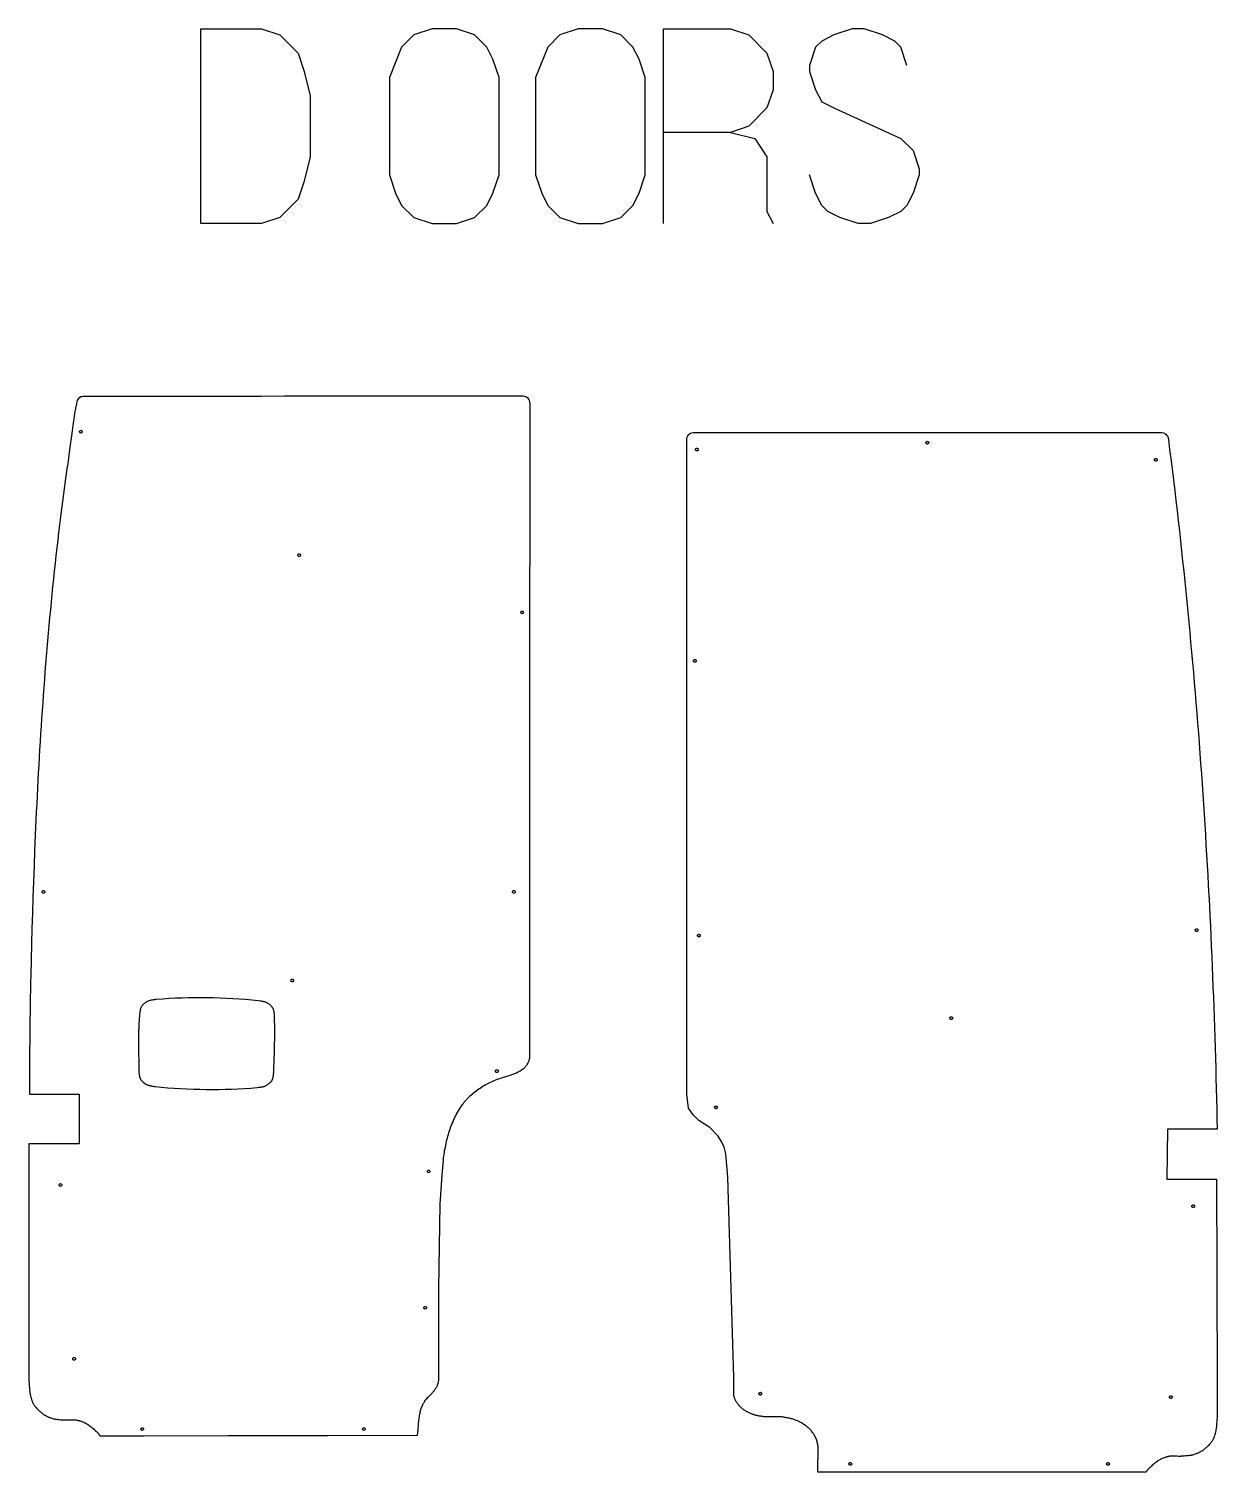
# Model space of a CAD drawing. Extents: x -900 to 7408, y -3188 to 1710.
# Drawn here: x 5665 to 7408, y -837 to 1280 of the extents above; entities that cross this region are included whole.
import ezdxf

# ---------------------------------------------------------------- set-up
doc = ezdxf.new("R2010")
doc.units = 0
doc.layers.add('Default_Layer', color=1, linetype='CONTINUOUS')

msp = doc.modelspace()

# ---------------------------------------------------------------- linework, layer by layer
at = {"layer": 'Default_Layer'}
for points in [[(5917, 994.2), (5917, 1279.9), (6006.3, 1279.9), (6033.1, 1271), (6059.9, 1244.2), (6068.8, 1217.4), (6077.7, 1181.7), (6077.7, 1092.4), (6068.8, 1056.7), (6059.9, 1029.9), (6033.1, 1003.1), (6006.3, 994.2), (5917, 994.2)], [(6354.5, 1208.5), (6345.6, 1235.3), (6336.7, 1253.2), (6318.8, 1271), (6292, 1279.9), (6256.3, 1279.9), (6229.5, 1271), (6211.7, 1253.2), (6193.8, 1208.5), (6193.8, 1065.6), (6202.7, 1038.8), (6211.7, 1021), (6229.5, 1003.1), (6256.3, 994.2), (6292, 994.2), (6318.8, 1003.1), (6336.7, 1021), (6345.6, 1038.8), (6354.5, 1065.6), (6354.5, 1208.5)], [(6568.9, 1208.5), (6559.9, 1235.3), (6551, 1253.2), (6533.1, 1271), (6506.3, 1279.9), (6470.6, 1279.9), (6443.8, 1271), (6426, 1253.2), (6408.1, 1208.5), (6408.1, 1065.6), (6417.1, 1038.8), (6426, 1021), (6443.8, 1003.1), (6470.6, 994.2), (6506.3, 994.2), (6533.1, 1003.1), (6551, 1021), (6559.9, 1038.8), (6568.9, 1065.6), (6568.9, 1208.5)], [(6642.7, 662.9), (6642.7, 663.1), (6642.8, 663.3), (6642.8, 663.5), (6642.9, 663.6), (6643, 663.8), (6643.1, 664), (6643.2, 664.1), (6643.3, 664.3), (6643.4, 664.4), (6643.6, 664.5), (6643.8, 664.6), (6643.9, 664.7), (6644.1, 664.8), (6644.3, 664.8), (6644.5, 664.9), (6644.7, 664.9), (6644.9, 664.9), (6645.1, 664.8), (6645.3, 664.8), (6645.5, 664.7), (6645.7, 664.6), (6645.8, 664.5), (6646, 664.4), (6646.1, 664.3), (6646.3, 664.1), (6646.4, 664), (6646.5, 663.8), (6646.6, 663.6), (6646.6, 663.5), (6646.7, 663.3), (6646.7, 663.1), (6646.7, 662.9), (6646.7, 662.7), (6646.7, 662.5), (6646.6, 662.3), (6646.6, 662.1), (6646.5, 661.9), (6646.4, 661.7), (6646.3, 661.6), (6646.1, 661.5), (6646, 661.3), (6645.8, 661.2), (6645.7, 661.1), (6645.5, 661), (6645.3, 661), (6645.1, 660.9), (6644.9, 660.9), (6644.7, 660.9), (6644.5, 660.9), (6644.3, 660.9), (6644.1, 661), (6643.9, 661), (6643.8, 661.1), (6643.6, 661.2), (6643.4, 661.3), (6643.3, 661.5), (6643.2, 661.6), (6643.1, 661.7), (6643, 661.9), (6642.9, 662.1), (6642.8, 662.3), (6642.8, 662.5), (6642.7, 662.7), (6642.7, 662.9)], [(6980.7, 672.9), (6980.7, 673.1), (6980.8, 673.3), (6980.8, 673.5), (6980.9, 673.6), (6981, 673.8), (6981.1, 674), (6981.2, 674.1), (6981.3, 674.3), (6981.4, 674.4), (6981.6, 674.5), (6981.8, 674.6), (6981.9, 674.7), (6982.1, 674.8), (6982.3, 674.8), (6982.5, 674.9), (6982.7, 674.9), (6982.9, 674.9), (6983.1, 674.8), (6983.3, 674.8), (6983.5, 674.7), (6983.7, 674.6), (6983.8, 674.5), (6984, 674.4), (6984.1, 674.3), (6984.3, 674.1), (6984.4, 674), (6984.5, 673.8), (6984.6, 673.6), (6984.6, 673.5), (6984.7, 673.3), (6984.7, 673.1), (6984.7, 672.9), (6984.7, 672.7), (6984.7, 672.5), (6984.6, 672.3), (6984.6, 672.1), (6984.5, 671.9), (6984.4, 671.7), (6984.3, 671.6), (6984.1, 671.5), (6984, 671.3), (6983.8, 671.2), (6983.7, 671.1), (6983.5, 671), (6983.3, 671), (6983.1, 670.9), (6982.9, 670.9), (6982.7, 670.9), (6982.5, 670.9), (6982.3, 670.9), (6982.1, 671), (6981.9, 671), (6981.8, 671.1), (6981.6, 671.2), (6981.4, 671.3), (6981.3, 671.5), (6981.2, 671.6), (6981.1, 671.7), (6981, 671.9), (6980.9, 672.1), (6980.8, 672.3), (6980.8, 672.5), (6980.7, 672.7), (6980.7, 672.9)], [(7315.7, 647.9), (7315.7, 648.1), (7315.8, 648.3), (7315.8, 648.5), (7315.9, 648.6), (7316, 648.8), (7316.1, 649), (7316.2, 649.1), (7316.3, 649.3), (7316.4, 649.4), (7316.6, 649.5), (7316.8, 649.6), (7316.9, 649.7), (7317.1, 649.8), (7317.3, 649.8), (7317.5, 649.9), (7317.7, 649.9), (7317.9, 649.9), (7318.1, 649.8), (7318.3, 649.8), (7318.5, 649.7), (7318.7, 649.6), (7318.8, 649.5), (7319, 649.4), (7319.1, 649.3), (7319.3, 649.1), (7319.4, 649), (7319.5, 648.8), (7319.6, 648.6), (7319.6, 648.5), (7319.7, 648.3), (7319.7, 648.1), (7319.7, 647.9), (7319.7, 647.7), (7319.7, 647.5), (7319.6, 647.3), (7319.6, 647.1), (7319.5, 646.9), (7319.4, 646.7), (7319.3, 646.6), (7319.1, 646.5), (7319, 646.3), (7318.8, 646.2), (7318.7, 646.1), (7318.5, 646), (7318.3, 646), (7318.1, 645.9), (7317.9, 645.9), (7317.7, 645.9), (7317.5, 645.9), (7317.3, 645.9), (7317.1, 646), (7316.9, 646), (7316.8, 646.1), (7316.6, 646.2), (7316.4, 646.3), (7316.3, 646.5), (7316.2, 646.6), (7316.1, 646.7), (7316, 646.9), (7315.9, 647.1), (7315.8, 647.3), (7315.8, 647.5), (7315.7, 647.7), (7315.7, 647.9)], [(6639.7, 352.9), (6639.7, 353.1), (6639.8, 353.3), (6639.8, 353.5), (6639.9, 353.6), (6640, 353.8), (6640.1, 354), (6640.2, 354.1), (6640.3, 354.3), (6640.4, 354.4), (6640.6, 354.5), (6640.8, 354.6), (6640.9, 354.7), (6641.1, 354.8), (6641.3, 354.8), (6641.5, 354.9), (6641.7, 354.9), (6641.9, 354.9), (6642.1, 354.8), (6642.3, 354.8), (6642.5, 354.7), (6642.7, 354.6), (6642.8, 354.5), (6643, 354.4), (6643.1, 354.3), (6643.3, 354.1), (6643.4, 354), (6643.5, 353.8), (6643.6, 353.6), (6643.6, 353.5), (6643.7, 353.3), (6643.7, 353.1), (6643.7, 352.9), (6643.7, 352.7), (6643.7, 352.5), (6643.6, 352.3), (6643.6, 352.1), (6643.5, 351.9), (6643.4, 351.7), (6643.3, 351.6), (6643.1, 351.5), (6643, 351.3), (6642.8, 351.2), (6642.7, 351.1), (6642.5, 351), (6642.3, 351), (6642.1, 350.9), (6641.9, 350.9), (6641.7, 350.9), (6641.5, 350.9), (6641.3, 350.9), (6641.1, 351), (6640.9, 351), (6640.8, 351.1), (6640.6, 351.2), (6640.4, 351.3), (6640.3, 351.5), (6640.2, 351.6), (6640.1, 351.7), (6640, 351.9), (6639.9, 352.1), (6639.8, 352.3), (6639.8, 352.5), (6639.7, 352.7), (6639.7, 352.9)], [(7375.7, -42.1), (7375.7, -41.9), (7375.8, -41.7), (7375.8, -41.5), (7375.9, -41.4), (7376, -41.2), (7376.1, -41), (7376.2, -40.9), (7376.3, -40.7), (7376.4, -40.6), (7376.6, -40.5), (7376.8, -40.4), (7376.9, -40.3), (7377.1, -40.2), (7377.3, -40.2), (7377.5, -40.1), (7377.7, -40.1), (7377.9, -40.1), (7378.1, -40.2), (7378.3, -40.2), (7378.5, -40.3), (7378.7, -40.4), (7378.8, -40.5), (7379, -40.6), (7379.1, -40.7), (7379.3, -40.9), (7379.4, -41), (7379.5, -41.2), (7379.6, -41.4), (7379.6, -41.5), (7379.7, -41.7), (7379.7, -41.9), (7379.7, -42.1), (7379.7, -42.3), (7379.7, -42.5), (7379.6, -42.7), (7379.6, -42.9), (7379.5, -43.1), (7379.4, -43.3), (7379.3, -43.4), (7379.1, -43.5), (7379, -43.7), (7378.8, -43.8), (7378.7, -43.9), (7378.5, -44), (7378.3, -44), (7378.1, -44.1), (7377.9, -44.1), (7377.7, -44.1), (7377.5, -44.1), (7377.3, -44.1), (7377.1, -44), (7376.9, -44), (7376.8, -43.9), (7376.6, -43.8), (7376.4, -43.7), (7376.3, -43.5), (7376.2, -43.4), (7376.1, -43.3), (7376, -43.1), (7375.9, -42.9), (7375.8, -42.7), (7375.8, -42.5), (7375.7, -42.3), (7375.7, -42.1)], [(6645.7, -50.1), (6645.7, -49.9), (6645.8, -49.7), (6645.8, -49.5), (6645.9, -49.4), (6646, -49.2), (6646.1, -49), (6646.2, -48.9), (6646.3, -48.7), (6646.4, -48.6), (6646.6, -48.5), (6646.8, -48.4), (6646.9, -48.3), (6647.1, -48.2), (6647.3, -48.2), (6647.5, -48.1), (6647.7, -48.1), (6647.9, -48.1), (6648.1, -48.2), (6648.3, -48.2), (6648.5, -48.3), (6648.7, -48.4), (6648.8, -48.5), (6649, -48.6), (6649.1, -48.7), (6649.3, -48.9), (6649.4, -49), (6649.5, -49.2), (6649.6, -49.4), (6649.6, -49.5), (6649.7, -49.7), (6649.7, -49.9), (6649.7, -50.1), (6649.7, -50.3), (6649.7, -50.5), (6649.6, -50.7), (6649.6, -50.9), (6649.5, -51.1), (6649.4, -51.3), (6649.3, -51.4), (6649.1, -51.5), (6649, -51.7), (6648.8, -51.8), (6648.7, -51.9), (6648.5, -52), (6648.3, -52), (6648.1, -52.1), (6647.9, -52.1), (6647.7, -52.1), (6647.5, -52.1), (6647.3, -52.1), (6647.1, -52), (6646.9, -52), (6646.8, -51.9), (6646.6, -51.8), (6646.4, -51.7), (6646.3, -51.5), (6646.2, -51.4), (6646.1, -51.3), (6646, -51.1), (6645.9, -50.9), (6645.8, -50.7), (6645.8, -50.5), (6645.7, -50.3), (6645.7, -50.1)], [(7015.7, -171.1), (7015.7, -170.9), (7015.8, -170.7), (7015.8, -170.5), (7015.9, -170.4), (7016, -170.2), (7016.1, -170), (7016.2, -169.9), (7016.3, -169.7), (7016.4, -169.6), (7016.6, -169.5), (7016.8, -169.4), (7016.9, -169.3), (7017.1, -169.2), (7017.3, -169.2), (7017.5, -169.1), (7017.7, -169.1), (7017.9, -169.1), (7018.1, -169.2), (7018.3, -169.2), (7018.5, -169.3), (7018.7, -169.4), (7018.8, -169.5), (7019, -169.6), (7019.1, -169.7), (7019.3, -169.9), (7019.4, -170), (7019.5, -170.2), (7019.6, -170.4), (7019.6, -170.5), (7019.7, -170.7), (7019.7, -170.9), (7019.7, -171.1), (7019.7, -171.3), (7019.7, -171.5), (7019.6, -171.7), (7019.6, -171.9), (7019.5, -172.1), (7019.4, -172.3), (7019.3, -172.4), (7019.1, -172.5), (7019, -172.7), (7018.8, -172.8), (7018.7, -172.9), (7018.5, -173), (7018.3, -173), (7018.1, -173.1), (7017.9, -173.1), (7017.7, -173.1), (7017.5, -173.1), (7017.3, -173.1), (7017.1, -173), (7016.9, -173), (7016.8, -172.9), (7016.6, -172.8), (7016.4, -172.7), (7016.3, -172.5), (7016.2, -172.4), (7016.1, -172.3), (7016, -172.1), (7015.9, -171.9), (7015.8, -171.7), (7015.8, -171.5), (7015.7, -171.3), (7015.7, -171.1)], [(6670.7, -302.1), (6670.7, -301.9), (6670.8, -301.7), (6670.8, -301.5), (6670.9, -301.4), (6671, -301.2), (6671.1, -301), (6671.2, -300.9), (6671.3, -300.7), (6671.4, -300.6), (6671.6, -300.5), (6671.8, -300.4), (6671.9, -300.3), (6672.1, -300.2), (6672.3, -300.2), (6672.5, -300.1), (6672.7, -300.1), (6672.9, -300.1), (6673.1, -300.2), (6673.3, -300.2), (6673.5, -300.3), (6673.7, -300.4), (6673.8, -300.5), (6674, -300.6), (6674.1, -300.7), (6674.3, -300.9), (6674.4, -301), (6674.5, -301.2), (6674.6, -301.4), (6674.6, -301.5), (6674.7, -301.7), (6674.7, -301.9), (6674.7, -302.1), (6674.7, -302.3), (6674.7, -302.5), (6674.6, -302.7), (6674.6, -302.9), (6674.5, -303.1), (6674.4, -303.3), (6674.3, -303.4), (6674.1, -303.5), (6674, -303.7), (6673.8, -303.8), (6673.7, -303.9), (6673.5, -304), (6673.3, -304), (6673.1, -304.1), (6672.9, -304.1), (6672.7, -304.1), (6672.5, -304.1), (6672.3, -304.1), (6672.1, -304), (6671.9, -304), (6671.8, -303.9), (6671.6, -303.8), (6671.4, -303.7), (6671.3, -303.5), (6671.2, -303.4), (6671.1, -303.3), (6671, -303.1), (6670.9, -302.9), (6670.8, -302.7), (6670.8, -302.5), (6670.7, -302.3), (6670.7, -302.1)], [(7370.7, -447.1), (7370.7, -446.9), (7370.8, -446.7), (7370.8, -446.5), (7370.9, -446.4), (7371, -446.2), (7371.1, -446), (7371.2, -445.9), (7371.3, -445.7), (7371.4, -445.6), (7371.6, -445.5), (7371.8, -445.4), (7371.9, -445.3), (7372.1, -445.2), (7372.3, -445.2), (7372.5, -445.1), (7372.7, -445.1), (7372.9, -445.1), (7373.1, -445.2), (7373.3, -445.2), (7373.5, -445.3), (7373.7, -445.4), (7373.8, -445.5), (7374, -445.6), (7374.1, -445.7), (7374.3, -445.9), (7374.4, -446), (7374.5, -446.2), (7374.6, -446.4), (7374.6, -446.5), (7374.7, -446.7), (7374.7, -446.9), (7374.7, -447.1), (7374.7, -447.3), (7374.7, -447.5), (7374.6, -447.7), (7374.6, -447.9), (7374.5, -448.1), (7374.4, -448.3), (7374.3, -448.4), (7374.1, -448.5), (7374, -448.7), (7373.8, -448.8), (7373.7, -448.9), (7373.5, -449), (7373.3, -449), (7373.1, -449.1), (7372.9, -449.1), (7372.7, -449.1), (7372.5, -449.1), (7372.3, -449.1), (7372.1, -449), (7371.9, -449), (7371.8, -448.9), (7371.6, -448.8), (7371.4, -448.7), (7371.3, -448.5), (7371.2, -448.4), (7371.1, -448.3), (7371, -448.1), (7370.9, -447.9), (7370.8, -447.7), (7370.8, -447.5), (7370.7, -447.3), (7370.7, -447.1)], [(6735.7, -722.1), (6735.7, -721.9), (6735.8, -721.7), (6735.8, -721.5), (6735.9, -721.4), (6736, -721.2), (6736.1, -721), (6736.2, -720.9), (6736.3, -720.7), (6736.4, -720.6), (6736.6, -720.5), (6736.8, -720.4), (6736.9, -720.3), (6737.1, -720.2), (6737.3, -720.2), (6737.5, -720.1), (6737.7, -720.1), (6737.9, -720.1), (6738.1, -720.2), (6738.3, -720.2), (6738.5, -720.3), (6738.7, -720.4), (6738.8, -720.5), (6739, -720.6), (6739.1, -720.7), (6739.3, -720.9), (6739.4, -721), (6739.5, -721.2), (6739.6, -721.4), (6739.6, -721.5), (6739.7, -721.7), (6739.7, -721.9), (6739.7, -722.1), (6739.7, -722.3), (6739.7, -722.5), (6739.6, -722.7), (6739.6, -722.9), (6739.5, -723.1), (6739.4, -723.3), (6739.3, -723.4), (6739.1, -723.5), (6739, -723.7), (6738.8, -723.8), (6738.7, -723.9), (6738.5, -724), (6738.3, -724), (6738.1, -724.1), (6737.9, -724.1), (6737.7, -724.1), (6737.5, -724.1), (6737.3, -724.1), (6737.1, -724), (6736.9, -724), (6736.8, -723.9), (6736.6, -723.8), (6736.4, -723.7), (6736.3, -723.5), (6736.2, -723.4), (6736.1, -723.3), (6736, -723.1), (6735.9, -722.9), (6735.8, -722.7), (6735.8, -722.5), (6735.7, -722.3), (6735.7, -722.1)], [(7337.7, -727.1), (7337.7, -726.9), (7337.8, -726.7), (7337.8, -726.5), (7337.9, -726.4), (7338, -726.2), (7338.1, -726), (7338.2, -725.9), (7338.3, -725.7), (7338.4, -725.6), (7338.6, -725.5), (7338.8, -725.4), (7338.9, -725.3), (7339.1, -725.2), (7339.3, -725.2), (7339.5, -725.1), (7339.7, -725.1), (7339.9, -725.1), (7340.1, -725.2), (7340.3, -725.2), (7340.5, -725.3), (7340.7, -725.4), (7340.8, -725.5), (7341, -725.6), (7341.1, -725.7), (7341.3, -725.9), (7341.4, -726), (7341.5, -726.2), (7341.6, -726.4), (7341.6, -726.5), (7341.7, -726.7), (7341.7, -726.9), (7341.7, -727.1), (7341.7, -727.3), (7341.7, -727.5), (7341.6, -727.7), (7341.6, -727.9), (7341.5, -728.1), (7341.4, -728.3), (7341.3, -728.4), (7341.1, -728.5), (7341, -728.7), (7340.8, -728.8), (7340.7, -728.9), (7340.5, -729), (7340.3, -729), (7340.1, -729.1), (7339.9, -729.1), (7339.7, -729.1), (7339.5, -729.1), (7339.3, -729.1), (7339.1, -729), (7338.9, -729), (7338.8, -728.9), (7338.6, -728.8), (7338.4, -728.7), (7338.3, -728.5), (7338.2, -728.4), (7338.1, -728.3), (7338, -728.1), (7337.9, -727.9), (7337.8, -727.7), (7337.8, -727.5), (7337.7, -727.3), (7337.7, -727.1)], [(6867.7, -825.1), (6867.7, -824.9), (6867.8, -824.7), (6867.8, -824.5), (6867.9, -824.4), (6868, -824.2), (6868.1, -824), (6868.2, -823.9), (6868.3, -823.7), (6868.4, -823.6), (6868.6, -823.5), (6868.8, -823.4), (6868.9, -823.3), (6869.1, -823.2), (6869.3, -823.2), (6869.5, -823.1), (6869.7, -823.1), (6869.9, -823.1), (6870.1, -823.2), (6870.3, -823.2), (6870.5, -823.3), (6870.7, -823.4), (6870.8, -823.5), (6871, -823.6), (6871.1, -823.7), (6871.3, -823.9), (6871.4, -824), (6871.5, -824.2), (6871.6, -824.4), (6871.6, -824.5), (6871.7, -824.7), (6871.7, -824.9), (6871.7, -825.1), (6871.7, -825.3), (6871.7, -825.5), (6871.6, -825.7), (6871.6, -825.9), (6871.5, -826.1), (6871.4, -826.3), (6871.3, -826.4), (6871.1, -826.5), (6871, -826.7), (6870.8, -826.8), (6870.7, -826.9), (6870.5, -827), (6870.3, -827), (6870.1, -827.1), (6869.9, -827.1), (6869.7, -827.1), (6869.5, -827.1), (6869.3, -827.1), (6869.1, -827), (6868.9, -827), (6868.8, -826.9), (6868.6, -826.8), (6868.4, -826.7), (6868.3, -826.5), (6868.2, -826.4), (6868.1, -826.3), (6868, -826.1), (6867.9, -825.9), (6867.8, -825.7), (6867.8, -825.5), (6867.7, -825.3), (6867.7, -825.1)], [(7245.7, -825.1), (7245.7, -824.9), (7245.8, -824.7), (7245.8, -824.5), (7245.9, -824.4), (7246, -824.2), (7246.1, -824), (7246.2, -823.9), (7246.3, -823.7), (7246.4, -823.6), (7246.6, -823.5), (7246.8, -823.4), (7246.9, -823.3), (7247.1, -823.2), (7247.3, -823.2), (7247.5, -823.1), (7247.7, -823.1), (7247.9, -823.1), (7248.1, -823.2), (7248.3, -823.2), (7248.5, -823.3), (7248.7, -823.4), (7248.8, -823.5), (7249, -823.6), (7249.1, -823.7), (7249.3, -823.9), (7249.4, -824), (7249.5, -824.2), (7249.6, -824.4), (7249.6, -824.5), (7249.7, -824.7), (7249.7, -824.9), (7249.7, -825.1), (7249.7, -825.3), (7249.7, -825.5), (7249.6, -825.7), (7249.6, -825.9), (7249.5, -826.1), (7249.4, -826.3), (7249.3, -826.4), (7249.1, -826.5), (7249, -826.7), (7248.8, -826.8), (7248.7, -826.9), (7248.5, -827), (7248.3, -827), (7248.1, -827.1), (7247.9, -827.1), (7247.7, -827.1), (7247.5, -827.1), (7247.3, -827.1), (7247.1, -827), (7246.9, -827), (7246.8, -826.9), (7246.6, -826.8), (7246.4, -826.7), (7246.3, -826.5), (7246.2, -826.4), (7246.1, -826.3), (7246, -826.1), (7245.9, -825.9), (7245.8, -825.7), (7245.8, -825.5), (7245.7, -825.3), (7245.7, -825.1)]]:
    msp.add_lwpolyline(points, close=True, dxfattribs=at)
for points in [[(6595.6, 994.2), (6595.6, 1279.9), (6693.9, 1279.9), (6720.7, 1271), (6747.4, 1244.2), (6756.4, 1217.4), (6756.4, 1190.6), (6747.4, 1163.9), (6720.7, 1137.1), (6693.9, 1128.1), (6595.6, 1128.1)], [(6952.8, 1226.4), (6943.9, 1253.2), (6935, 1262.1), (6917.1, 1271), (6890.3, 1279.9), (6872.5, 1279.9), (6845.7, 1271), (6827.8, 1262.1), (6818.9, 1253.2), (6810, 1226.4), (6810, 1217.4), (6818.9, 1190.6), (6827.8, 1172.8), (6845.7, 1163.9), (6943.9, 1119.2), (6961.8, 1101.3), (6970.7, 1074.6), (6970.7, 1065.6), (6961.8, 1038.8), (6952.8, 1021), (6943.9, 1012), (6926, 1003.1), (6899.3, 994.2), (6881.4, 994.2), (6854.6, 1003.1), (6836.7, 1012), (6827.8, 1021), (6818.9, 1038.8), (6810, 1065.6)], [(6693.9, 1128.1), (6729.6, 1119.2), (6747.4, 1092.4), (6747.4, 1012), (6756.4, 994.2)]]:
    msp.add_lwpolyline(points, dxfattribs=at)
for points in [[(6266.4, -567.8), (6268.4, -444.1), (6270.9, -401.4), (6272.9, -379), (6273.2, -376.3), (6273.6, -373.6), (6274, -370.9), (6274.4, -368.3), (6274.8, -365.6), (6275.3, -362.9), (6275.8, -360.3), (6276.3, -357.6), (6276.9, -355), (6277.5, -352.3), (6278.1, -349.7), (6278.8, -347.1), (6279.5, -344.5), (6280.2, -341.9), (6281, -339.3), (6281.8, -336.7), (6282.7, -334.1), (6283.6, -331.6), (6284.5, -329.1), (6285.5, -326.6), (6286.6, -324.1), (6287.6, -321.6), (6288.8, -319.1), (6289.9, -316.7), (6291.1, -314.3), (6292.4, -311.9), (6293.7, -309.5), (6295.1, -307.1), (6296.5, -304.8), (6297.9, -302.5), (6299.4, -300.2), (6301, -298), (6301.7, -297), (6302.4, -296.1), (6303.1, -295.1), (6303.9, -294.2), (6304.6, -293.2), (6305.4, -292.3), (6306.2, -291.4), (6307, -290.5), (6307.8, -289.6), (6308.6, -288.8), (6309.4, -287.9), (6310.2, -287.1), (6311.1, -286.2), (6311.9, -285.4), (6313.6, -283.8), (6315.4, -282.2), (6317.2, -280.7), (6319, -279.2), (6320.9, -277.7), (6322.8, -276.3), (6324.7, -275), (6326.7, -273.7), (6328.7, -272.4), (6330.7, -271.2), (6332.8, -270), (6334.8, -268.8), (6336.9, -267.7), (6339, -266.6), (6341.2, -265.6), (6343.3, -264.6), (6345.5, -263.6), (6347.6, -262.7), (6349.8, -261.8), (6352, -260.9), (6354.3, -260.1), (6356.5, -259.3), (6358.7, -258.6), (6361, -257.8), (6363.2, -257.2), (6366.2, -256.3), (6369.3, -255.3), (6370.8, -254.8), (6372.4, -254.3), (6373.9, -253.8), (6375.5, -253.2), (6377, -252.6), (6378.5, -252), (6380, -251.4), (6381.4, -250.7), (6382.9, -250), (6384.3, -249.2), (6385.6, -248.5), (6386.9, -247.6), (6387.6, -247.2), (6388.2, -246.8), (6388.9, -246.3), (6389.5, -245.9), (6390.1, -245.4), (6390.7, -244.9), (6391.2, -244.4), (6391.8, -243.9), (6392.3, -243.4), (6392.9, -242.8), (6393.4, -242.3), (6393.9, -241.7), (6394.4, -241.1), (6394.8, -240.5), (6395.3, -239.9), (6395.7, -239.3), (6396.1, -238.7), (6396.5, -238), (6396.9, -237.3), (6397.3, -236.6), (6397.6, -235.9), (6397.9, -235.2), (6398.2, -234.5), (6398.5, -233.7), (6398.7, -232.9), (6399, -232.1), (6399.2, -231.3), (6399.3, -230.5), (6399.5, -229.6), (6399.6, -228.8), (6399.7, -227.9), (6399.8, -227), (6399.8, -226.9), (6399.8, 252.4), (6400, 731, 0.414237), (6390, 741), (6068.3, 741.1), (6039.8, 741), (6006, 740.9), (5967.9, 740.8), (5926.4, 740.8), (5882.5, 740.7), (5836.9, 740.7), (5790.7, 740.7), (5744.8, 740.8, 0.403969), (5734.8, 731.1), (5734.8, 730.1), (5734.1, 726.6), (5733.8, 725.6), (5733.5, 724.3), (5733.2, 722.7), (5732.8, 720.8), (5732.5, 718.7), (5732.1, 716.3), (5731.3, 710.9), (5730.4, 704.8), (5729.4, 697.9), (5728.4, 690.5), (5727.3, 682.8), (5725.1, 666.4), (5722.9, 650), (5721.9, 642), (5720.8, 634.4), (5719.8, 627.2), (5718.8, 620.6), (5717.3, 609.3), (5715.7, 598), (5714.3, 586.6), (5712.8, 575.3), (5711.4, 564), (5710, 552.6), (5708.6, 541.3), (5707.3, 530), (5706, 518.6), (5704.7, 507.3), (5703.4, 495.9), (5702.2, 484.6), (5701, 473.2), (5699.8, 461.9), (5698.7, 450.5), (5697.6, 439.1), (5696.5, 427.8), (5695.4, 416.4), (5694.4, 405), (5693.3, 393.7), (5692.3, 382.3), (5691.4, 370.9), (5690.4, 359.5), (5689.5, 348.2), (5688.6, 336.8), (5687.7, 325.4), (5686.8, 314), (5686, 302.6), (5685.2, 291.2), (5684.4, 279.8), (5683.6, 268.4), (5682.9, 257), (5682.1, 245.7), (5681.4, 234.3), (5680.7, 222.9), (5680.1, 211.5), (5679.4, 200.1), (5678.8, 188.7), (5678.2, 177.3), (5677.6, 165.9), (5677, 154.4), (5676.4, 143), (5675.9, 131.6), (5675.3, 120.2), (5674.8, 108.8), (5674.3, 97.4), (5673.8, 86), (5673.4, 74.6), (5672.5, 51.8), (5671.6, 28.9), (5670.9, 6.1), (5670.1, -16.7), (5669.4, -39.5), (5668.8, -62.4), (5668.2, -85.2), (5667.7, -108), (5667.4, -118.9), (5667.2, -129.9), (5667, -140.8), (5666.8, -151.7), (5666.7, -162.6), (5666.5, -173.5), (5666.4, -184.4), (5666.3, -195.3), (5666.2, -206.2), (5666.1, -217.1), (5666.1, -228.1), (5666, -239), (5666, -260.9), (5666, -282.8), (5738.5, -282.8), (5738.5, -355.6), (5665, -355.6), (5665, -357.4), (5665, -703.8), (5665.2, -706.4), (5665.4, -709), (5665.8, -714.3), (5666.1, -716.8), (5666.3, -719.3), (5666.5, -720.4), (5666.6, -721.4), (5666.8, -722.4), (5667, -723.4), (5667.4, -725.2), (5667.8, -727), (5668.3, -728.9), (5668.9, -730.7), (5669.2, -731.6), (5669.5, -732.5), (5669.8, -733.3), (5670.1, -734.1), (5670.4, -734.9), (5670.8, -735.7), (5671.1, -736.4), (5671.5, -737), (5671.8, -737.7), (5672.3, -738.3), (5672.7, -739), (5673.3, -739.7), (5673.8, -740.4), (5674.4, -741.1), (5675.5, -742.4), (5676.6, -743.6), (5677.5, -744.6), (5678.7, -745.9), (5679.4, -746.6), (5680.1, -747.2), (5680.7, -747.8), (5681.4, -748.4), (5682.4, -749.2), (5683.6, -750.3), (5684.3, -750.9), (5685.1, -751.4), (5685.8, -752), (5686.5, -752.5), (5687.2, -752.9), (5687.9, -753.4), (5688.7, -753.8), (5689.5, -754.3), (5690.3, -754.7), (5691.1, -755.2), (5691.9, -755.6), (5692.7, -756), (5693.6, -756.3), (5694.7, -756.8), (5695.9, -757.2), (5697.1, -757.7), (5698.5, -758.1), (5699.8, -758.5), (5701.1, -758.9), (5702.4, -759.2), (5703.1, -759.3), (5703.8, -759.4), (5705.5, -759.7), (5707.3, -759.9), (5709.3, -760.1), (5711.4, -760.3), (5713.5, -760.4), (5715.5, -760.6), (5717.5, -760.7), (5718.5, -760.7), (5719.5, -760.7), (5720.6, -760.7), (5721.7, -760.7), (5724, -760.6), (5726.3, -760.5), (5728.6, -760.5), (5729.7, -760.4), (5730.8, -760.4), (5731.8, -760.5), (5732.8, -760.5), (5733.7, -760.6), (5734.5, -760.7), (5735.3, -760.8), (5736.1, -761), (5737, -761.2), (5737.8, -761.3), (5738.6, -761.6), (5739.4, -761.8), (5740.2, -762), (5741, -762.3), (5742.5, -762.8), (5744.1, -763.4), (5745.6, -764), (5747, -764.7), (5747.7, -765), (5748.4, -765.4), (5749.1, -765.8), (5749.7, -766.2), (5751.1, -767), (5752.4, -767.9), (5753.6, -768.8), (5754.9, -769.8), (5756.1, -770.7), (5757.4, -771.7), (5758.6, -772.7), (5760, -773.9), (5761.4, -775.2), (5762.8, -776.4), (5764, -777.6), (5765.1, -778.7), (5765.9, -779.5), (5766.5, -780.1), (5766.7, -780.3), (5766.9, -780.6), (5767.2, -781.1), (5767.9, -782.2), (5768.2, -782.7), (5768.4, -783), (5768.6, -783.2), (5768.8, -783.4), (5769, -783.6), (5769.3, -783.8), (5769.5, -783.9), (5769.7, -783.9), (5770, -784), (5771.2, -784), (5792.2, -784), (5833.3, -783.9), (5956.7, -783.6), (6103.2, -783.3), (6234.9, -783.1), (6235.1, -781.4), (6235.3, -779.8), (6235.5, -778.1), (6235.7, -776.4), (6236, -773), (6236.3, -769.5), (6236.6, -766.1), (6236.9, -762.6), (6237.1, -760.9), (6237.3, -759.2), (6237.5, -757.4), (6237.8, -755.7), (6238, -754), (6238.3, -752.3), (6238.7, -750.6), (6239.1, -748.9), (6239.5, -747.3), (6239.9, -745.6), (6240.4, -744), (6241, -742.4), (6241.6, -740.8), (6241.9, -740), (6242.2, -739.3), (6242.6, -738.5), (6242.9, -737.7), (6243.3, -737), (6243.7, -736.2), (6244.1, -735.5), (6244.6, -734.7), (6245, -734), (6245.5, -733.3), (6245.9, -732.5), (6246.4, -731.8), (6247, -731.1), (6247.5, -730.4), (6250.7, -727.2), (6252.3, -725.6), (6253.9, -723.9), (6255.5, -722.2), (6256.3, -721.3), (6257, -720.5), (6257.8, -719.6), (6258.5, -718.7), (6259.3, -717.7), (6260, -716.8), (6260.6, -715.9), (6261.3, -714.9), (6261.9, -714), (6262.5, -713), (6263.1, -712), (6263.6, -711), (6264.1, -710), (6264.5, -709), (6264.9, -708), (6265.2, -706.9), (6265.6, -705.9), (6265.8, -704.8), (6266, -703.7), (6266.2, -702.6), (6266.2, -701.5), (6266.3, -701), (6266.3, -700.4), (6266.4, -567.8)], [(5743.3, 689, -0.414214), (5741.3, 687, -0.414214), (5739.3, 689, -0.414214), (5741.3, 691, -0.414214), (5743.3, 689)], [(7343.9, 617.6), (7345.7, 602.8), (7347.4, 588), (7349.1, 573.2), (7350.7, 558.4), (7352.4, 543.6), (7354, 528.8), (7355.6, 513.9), (7357.2, 499.1), (7358.7, 484.3), (7360.3, 469.4), (7361.8, 454.6), (7363.2, 439.8), (7364.7, 424.9), (7366.1, 410.1), (7367.5, 395.3), (7368.9, 380.4), (7370.2, 365.6), (7371.6, 350.7), (7372.9, 335.9), (7374.2, 321), (7375.4, 306.2), (7376.6, 291.3), (7377.9, 276.4), (7379, 261.6), (7380.2, 246.7), (7381.3, 231.9), (7382.5, 217), (7383.5, 202.1), (7384.6, 187.3), (7385.7, 172.4), (7386.7, 157.5), (7387.7, 142.6), (7388.6, 127.8), (7389.6, 112.9), (7390.5, 98), (7391.4, 83.1), (7392.3, 68.2), (7393.2, 53.4), (7394, 38.5), (7394.8, 23.6), (7395.6, 8.7), (7396.4, -6.2), (7397.1, -21.1), (7397.8, -36), (7398.5, -50.9), (7399.2, -65.8), (7399.9, -80.6), (7400.5, -95.5), (7401.1, -110.4), (7401.7, -125.3), (7402.3, -140.2), (7402.8, -155.1), (7403.4, -170), (7403.9, -184.9), (7404.3, -199.8), (7404.8, -214.7), (7405.2, -229.6), (7405.7, -244.5), (7406.1, -259.4), (7406.4, -274.3), (7406.8, -289.3), (7407.1, -304.2), (7407.4, -319.1), (7407.7, -334), (7335.2, -334), (7334.1, -407.3), (7406.9, -407.3), (7406.9, -428.5), (7407, -451.4), (7407.1, -501.1), (7407.2, -553.7), (7407.4, -606.1), (7407.6, -655.5), (7407.7, -699.1), (7407.8, -733.9), (7407.8, -747.1), (7407.7, -757.1), (7407.5, -759.6), (7407.3, -762.2), (7406.9, -767.5), (7406.6, -770.1), (7406.4, -772.5), (7406.3, -773.6), (7406.1, -774.7), (7405.9, -775.7), (7405.8, -776.6), (7405.3, -778.4), (7404.9, -780.3), (7404.4, -782.1), (7403.8, -783.9), (7403.5, -784.8), (7403.2, -785.7), (7402.9, -786.6), (7402.6, -787.4), (7402.3, -788.2), (7401.9, -788.9), (7401.6, -789.6), (7401.2, -790.3), (7400.9, -790.9), (7400.4, -791.6), (7400, -792.3), (7399.4, -792.9), (7398.9, -793.6), (7398.3, -794.3), (7397.2, -795.6), (7396.1, -796.8), (7395.2, -797.9), (7394, -799.2), (7393.3, -799.8), (7392.6, -800.5), (7392, -801.1), (7391.3, -801.7), (7390.3, -802.5), (7389.1, -803.6), (7388.4, -804.1), (7387.6, -804.7), (7386.9, -805.2), (7386.2, -805.7), (7385.5, -806.2), (7384.8, -806.6), (7384, -807.1), (7383.2, -807.6), (7382.4, -808), (7381.6, -808.4), (7380.8, -808.8), (7380, -809.2), (7379.1, -809.6), (7378, -810), (7376.8, -810.5), (7375.6, -810.9), (7374.2, -811.3), (7372.9, -811.8), (7371.6, -812.1), (7370.3, -812.4), (7369.6, -812.6), (7368.9, -812.7), (7367.2, -812.9), (7365.4, -813.1), (7363.4, -813.4), (7361.3, -813.5), (7359.2, -813.7), (7357.2, -813.8), (7355.2, -813.9), (7354.2, -814), (7353.2, -814), (7352.1, -814), (7351, -814), (7348.7, -813.9), (7346.4, -813.8), (7344.1, -813.7), (7343, -813.7), (7341.9, -813.7), (7340.9, -813.7), (7339.9, -813.8), (7339, -813.8), (7338.2, -813.9), (7337.4, -814.1), (7336.6, -814.2), (7335.7, -814.4), (7334.9, -814.6), (7334.1, -814.8), (7333.3, -815), (7332.5, -815.3), (7331.7, -815.5), (7330.2, -816.1), (7328.6, -816.7), (7327.2, -817.3), (7325.7, -818), (7325, -818.3), (7324.3, -818.7), (7323.6, -819.1), (7323, -819.5), (7321.6, -820.3), (7320.3, -821.2), (7319.1, -822.1), (7317.8, -823), (7316.6, -824), (7315.3, -825), (7314.1, -826), (7312.7, -827.2), (7311.3, -828.4), (7310, -829.7), (7308.7, -830.9), (7307.6, -831.9), (7306.8, -832.8), (7306.2, -833.4), (7306, -833.6), (7305.8, -833.8), (7305.4, -834.4), (7304.8, -835.4), (7304.4, -836), (7304.2, -836.2), (7304.1, -836.4), (7303.8, -836.6), (7303.6, -836.8), (7303.4, -837), (7303.1, -837.1), (7303, -837.2), (7302.7, -837.2), (7301.5, -837.1), (7093.2, -837.2), (6948.6, -837.2), (6881.1, -837.2), (6822.2, -837.1), (6822.4, -799.4), (6822.2, -797.9), (6821.9, -796.4), (6821.6, -795), (6821.3, -793.6), (6820.9, -792.2), (6820.5, -790.9), (6820, -789.5), (6819.5, -788.2), (6819, -787), (6818.5, -785.7), (6817.8, -784.5), (6817.2, -783.3), (6816.5, -782.2), (6815.8, -781), (6815.1, -779.9), (6814.3, -778.8), (6813.5, -777.8), (6812.7, -776.7), (6811.8, -775.7), (6810.9, -774.7), (6810, -773.8), (6809, -772.9), (6808.1, -772), (6807.1, -771.1), (6806.1, -770.2), (6805, -769.4), (6803.9, -768.6), (6802.8, -767.8), (6801.7, -767.1), (6800.6, -766.4), (6799.4, -765.7), (6798.3, -765), (6797.1, -764.4), (6795.9, -763.7), (6794.7, -763.1), (6793.4, -762.6), (6792.2, -762), (6790.9, -761.5), (6789.6, -761), (6788.3, -760.5), (6787, -760.1), (6785.7, -759.6), (6784.4, -759.2), (6783.1, -758.8), (6781.7, -758.5), (6780.4, -758.2), (6779, -757.8), (6777.7, -757.6), (6776.3, -757.3), (6774.9, -757.1), (6773.6, -756.8), (6772.2, -756.6), (6770.8, -756.5), (6769.5, -756.3), (6768.1, -756.2), (6766.7, -756.1), (6765.4, -756), (6764, -756), (6762.6, -755.9), (6761.3, -755.9), (6759.9, -755.9), (6758.6, -756), (6757.3, -756), (6755.9, -756.1), (6753.8, -756.2), (6751.7, -756.3), (6749.5, -756.3), (6748.4, -756.2), (6747.3, -756.2), (6746.2, -756.1), (6745.1, -756.1), (6744, -756), (6742.9, -755.9), (6741.8, -755.8), (6740.7, -755.6), (6739.6, -755.5), (6738.5, -755.3), (6737.4, -755.1), (6736.3, -754.9), (6735.2, -754.7), (6734.1, -754.5), (6733, -754.2), (6731.9, -754), (6730.9, -753.7), (6729.8, -753.4), (6728.7, -753.1), (6727.7, -752.7), (6726.6, -752.4), (6725.6, -752), (6724.6, -751.6), (6723.5, -751.2), (6722.5, -750.8), (6721.5, -750.3), (6720.5, -749.9), (6719.6, -749.4), (6718.6, -748.9), (6717.7, -748.4), (6716.7, -747.8), (6715.8, -747.3), (6714.9, -746.7), (6714, -746.1), (6713.1, -745.5), (6712.3, -744.8), (6711.4, -744.2), (6710.6, -743.5), (6709.8, -742.8), (6709, -742.1), (6708.3, -741.3), (6707.5, -740.6), (6706.8, -739.8), (6706.1, -739), (6705.5, -738.2), (6704.8, -737.3), (6704.2, -736.5), (6703.6, -735.6), (6703, -734.7), (6702.4, -733.7), (6701.9, -732.8), (6701.4, -731.8), (6700.9, -730.8), (6700.5, -729.8), (6700.1, -728.7), (6699.7, -727.7), (6699.3, -726.6), (6699, -725.5), (6699, -698.5), (6690.1, -404.7), (6687.1, -370.2), (6684.5, -360.3), (6681.2, -353.1), (6675.7, -344.4), (6663.8, -331.8), (6655.8, -326.6), (6647.4, -321.6), (6639.4, -313.2), (6632.3, -303.3), (6629.9, -282.9), (6630.1, -275.2), (6630.2, 677.1, -0.416918), (6639.3, 687.9), (6982.1, 688), (7170.9, 687.9), (7263, 687.9), (7324.7, 687.9, -0.208036), (7332.7, 685.3, -0.208036), (7336.2, 677.6), (7338.1, 663.1), (7340.3, 646.2), (7342.4, 630), (7343.2, 623.1), (7343.9, 617.6)], [(6063.3, 508, -0.414214), (6061.3, 506, -0.414214), (6059.3, 508, -0.414214), (6061.3, 510, -0.414214), (6063.3, 508)], [(6390.3, 424, -0.414214), (6388.3, 422, -0.414214), (6386.3, 424, -0.414214), (6388.3, 426, -0.414214), (6390.3, 424)], [(5688.3, 14, -0.414214), (5686.3, 12, -0.414214), (5684.3, 14, -0.414214), (5686.3, 16, -0.414214), (5688.3, 14)], [(6378.3, 14, -0.414214), (6376.3, 12, -0.414214), (6374.3, 14, -0.414214), (6376.3, 16, -0.414214), (6378.3, 14)], [(6053.3, -116, -0.414214), (6051.3, -118, -0.414214), (6049.3, -116, -0.414214), (6051.3, -114, -0.414214), (6053.3, -116)], [(6025.4, -177.4, 0.004195), (6025.2, -170, 0.004691), (6025.1, -166.7, 0.007435), (6025, -164.9, 0.008664), (6025, -164.3, 0.014822), (6024.9, -163.8, 0.006346), (6024.5, -161.7, 0.011597), (6024.2, -160.1, 0.017771), (6023.8, -158.6, 0.024881), (6023.3, -157.4, 0.030171), (6022.8, -156.4, 0.035835), (6022.2, -155.4, 0.020294), (6021.4, -154.4, 0.022782), (6019.7, -152.8, 0.041621), (6015.6, -149.6, 0.023278), (6013.9, -148.6, 0.037005), (6011.9, -147.8, 0.023583), (6009.7, -147.1, 0.013789), (6007.7, -146.7, 0.009061), (6005.3, -146.3, 0.002497), (6004.1, -146.1), (6001.5, -145.8, 0.046536), (5851.8, -143.9, 0.000969), (5849, -144.2, 0.010516), (5845.6, -144.7, 0.015405), (5843.2, -145.1, 0.023077), (5841.1, -145.7, 0.046845), (5838.5, -146.8, 0.02431), (5836.5, -148.1, 0.040632), (5832.6, -151.2, 0.018029), (5831.4, -152.4, 0.021504), (5830.6, -153.3, 0.046421), (5829.8, -154.6, 0.030278), (5829.2, -156, 0.024979), (5828.6, -158, 0.012634), (5828.2, -160.1, 0.005576), (5827.8, -161.8, 0.008835), (5827.6, -163.3, 0.009279), (5827.2, -167.1, 0.015026), (5826.6, -175.2, -0.014578), (5826.6, -175.6, 0.010565), (5826.5, -176.7, -0.001954), (5826.4, -178.1, 0.003618), (5826.3, -179.6, 0.006517), (5826.2, -182.4, 0.004227), (5826, -187, 0.002706), (5825.9, -193.4, 0.002105), (5825.9, -202.4, 0.001426), (5825.9, -214.6, 0.001039), (5826, -230.3, 0.002301), (5826.1, -241.2, 0.002693), (5826.2, -246.8, 0.004689), (5826.4, -250.4, 0.007293), (5826.5, -252.2, 0.008619), (5826.6, -252.9, 0.014865), (5826.6, -253.4, 0.006345), (5827, -255.4, 0.011597), (5827.3, -257.1, 0.017764), (5827.7, -258.6, 0.028413), (5828.3, -260, 0.044276), (5829, -261.3, 0.028037), (5829.7, -262.2, 0.024379), (5831.2, -263.8, 0.028856), (5833.9, -266.1, 0.027118), (5836.4, -267.9, 0.020975), (5837.8, -268.7, 0.031807), (5839.6, -269.4, 0.021868), (5841.6, -270, 0.014458), (5843.9, -270.5, 0.008416), (5846.1, -270.9, 0.003335), (5847.5, -271.1, 0.000324), (5850.1, -271.5, 0.046537), (5999.8, -273.1), (6002.5, -272.7, 0.007554), (6005.3, -272.4, 0.011351), (6007.4, -272, 0.016949), (6009.3, -271.5, 0.023102), (6011.1, -271, 0.035803), (6013.1, -270.1, 0.02408), (6015.1, -268.8, 0.039766), (6018.9, -265.7, 0.018029), (6020.1, -264.5, 0.021504), (6020.9, -263.6, 0.046421), (6021.7, -262.3, 0.030278), (6022.3, -261, 0.024979), (6022.9, -258.9, 0.012634), (6023.4, -256.9, 0.004331), (6023.7, -255.3, 0.015754), (6023.7, -254.6, 0.008314), (6023.9, -252.6, 0.004551), (6024.1, -249.5, 0.003064), (6024.3, -244.6, 0.002305), (6024.6, -236.1, 0.001262), (6025, -225.4, 0.001002), (6025.4, -209.9, 0.001818), (6025.6, -199.1, 0.002664), (6025.7, -191.4, 0.002921), (6025.7, -186.8, 0.004872), (6025.7, -183.1, 0.006687), (6025.6, -181, 0.004861), (6025.4, -177.8, -0.014612), (6025.4, -177.4)], [(6353.3, -249, -0.414214), (6351.3, -251, -0.414214), (6349.3, -249, -0.414214), (6351.3, -247, -0.414214), (6353.3, -249)], [(6253.3, -396, -0.414214), (6251.3, -398, -0.414214), (6249.3, -396, -0.414214), (6251.3, -394, -0.414214), (6253.3, -396)], [(5713.3, -416, -0.414214), (5711.3, -418, -0.414214), (5709.3, -416, -0.414214), (5711.3, -414, -0.414214), (5713.3, -416)], [(6248.3, -596, -0.414214), (6246.3, -598, -0.414214), (6244.3, -596, -0.414214), (6246.3, -594, -0.414214), (6248.3, -596)], [(5733.3, -671, -0.414214), (5731.3, -673, -0.414214), (5729.3, -671, -0.414214), (5731.3, -669, -0.414214), (5733.3, -671)], [(5833.3, -774, -0.414214), (5831.3, -776, -0.414214), (5829.3, -774, -0.414214), (5831.3, -772, -0.414214), (5833.3, -774)], [(6158.3, -774, -0.414214), (6156.3, -776, -0.414214), (6154.3, -774, -0.414214), (6156.3, -772, -0.414214), (6158.3, -774)]]:
    msp.add_lwpolyline(points, format="xyb", close=True, dxfattribs=at)

doc.saveas('drawing.dxf')
